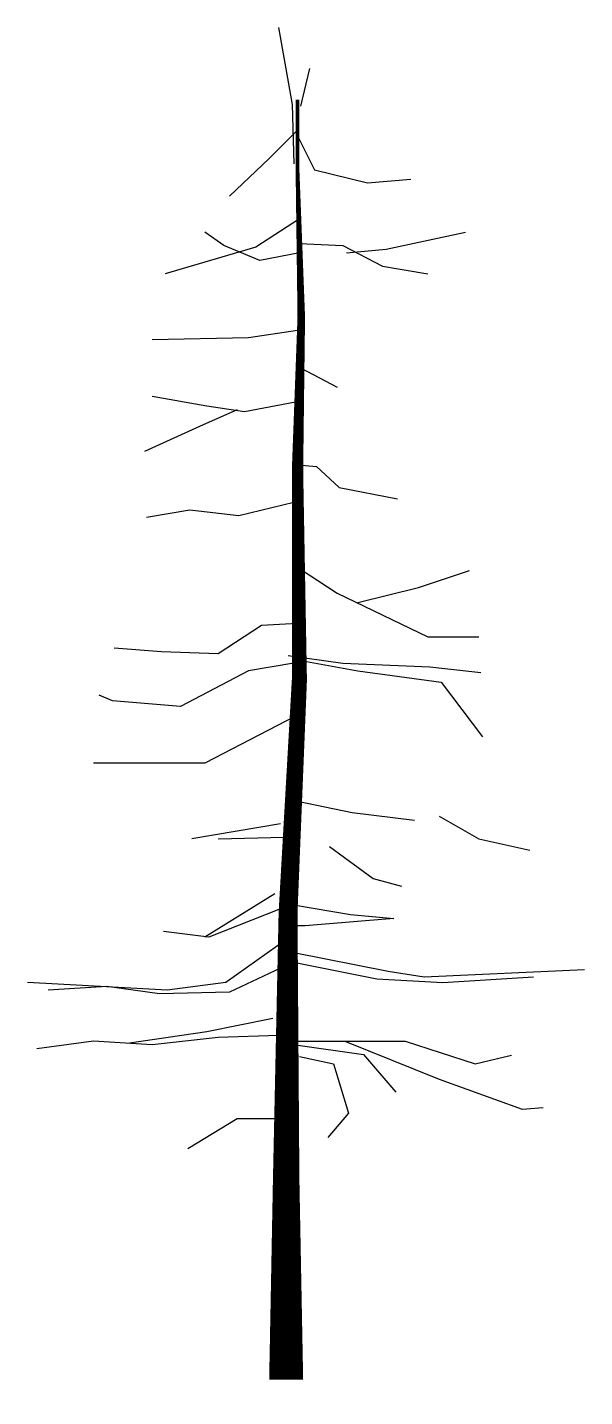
# Model space of a CAD drawing. Extents: x 20.62 to 24.16, y 11.86 to 20.55.
import ezdxf

# ---------------------------------------------------------------- set-up
doc = ezdxf.new("R2010")
doc.units = 0
doc.header["$LTSCALE"] = 25
doc.layers.get('0').update_dxf_attribs({"linetype": 'CONTINUOUS'})

msp = doc.modelspace()

# ---------------------------------------------------------------- linework, layer by layer
at = {"color": 0}
for p, q in [((22.2135, 20.5528), (22.2994, 20.063)), ((22.3546, 20.0533), (22.4126, 20.2915)), ((22.2994, 20.063), (22.3094, 19.6877)), ((22.3334, 19.9011), (22.1534, 19.7211)), ((22.3334, 19.8651), (22.4414, 19.6491)), ((22.1534, 19.7211), (21.9014, 19.4811)), ((22.4414, 19.6491), (22.7774, 19.5651)), ((22.7774, 19.5651), (23.0534, 19.5891)), ((22.3454, 19.3371), (22.0694, 19.1571)), ((21.8654, 19.1691), (21.7454, 19.2531)), ((22.8974, 19.1451), (23.4014, 19.2531)), ((22.0694, 19.1571), (21.4934, 18.9891)), ((22.0934, 19.0731), (21.8654, 19.1691)), ((22.3454, 19.1811), (22.6214, 19.1691)), ((22.6214, 19.1691), (22.8734, 19.0371)), ((22.6454, 19.1211), (22.8974, 19.1451)), ((22.3454, 19.1211), (22.0934, 19.0731)), ((22.8734, 19.0371), (23.1614, 18.9891)), ((22.3334, 18.6291), (22.0214, 18.5811)), ((22.0214, 18.5811), (21.4094, 18.5691)), ((22.3574, 18.3891), (22.5854, 18.2691)), ((21.7574, 18.1491), (21.4094, 18.2091)), ((22.3214, 18.1731), (21.9974, 18.1131)), ((21.9494, 18.1251), (21.7334, 18.0291)), ((21.9974, 18.1131), (21.7574, 18.1491)), ((21.7334, 18.0291), (21.3614, 17.8611)), ((22.3094, 17.7771), (22.4534, 17.7651)), ((22.4534, 17.7651), (22.5974, 17.6331)), ((22.5974, 17.6331), (22.9694, 17.5611)), ((21.6494, 17.4891), (21.3734, 17.4411)), ((21.9614, 17.4531), (21.6494, 17.4891)), ((22.3094, 17.5371), (21.9614, 17.4531)), ((22.3454, 17.1171), (22.5854, 16.9611)), ((23.1014, 16.9971), (23.4254, 17.1051)), ((22.5854, 16.9611), (23.1614, 16.6851)), ((22.7174, 16.9011), (23.1014, 16.9971)), ((22.1054, 16.7571), (21.8294, 16.5771)), ((22.3334, 16.7691), (22.1054, 16.7571)), ((21.4694, 16.5891), (21.1694, 16.6131)), ((23.1614, 16.6851), (23.4854, 16.6851)), ((21.8294, 16.5771), (21.4694, 16.5891)), ((22.3094, 16.5171), (22.0214, 16.4691)), ((22.2734, 16.5651), (22.6214, 16.5171)), ((22.3214, 16.5411), (22.7174, 16.4691)), ((22.6214, 16.5171), (23.1734, 16.4931)), ((22.0214, 16.4691), (21.5894, 16.2411)), ((22.7174, 16.4691), (23.2454, 16.3971)), ((23.1734, 16.4931), (23.4974, 16.4571)), ((23.2454, 16.3971), (23.5094, 16.0491)), ((21.1574, 16.2771), (21.0734, 16.3131)), ((21.5894, 16.2411), (21.1574, 16.2771)), ((22.3214, 16.1811), (21.7454, 15.8811)), ((21.7454, 15.8811), (21.0374, 15.8811)), ((22.3334, 15.6411), (22.6814, 15.5691)), ((22.6814, 15.5691), (23.0774, 15.5211)), ((22.2254, 15.4971), (21.6614, 15.4011)), ((23.2334, 15.5451), (23.4854, 15.4011)), ((21.8294, 15.4011), (22.2494, 15.4131)), ((23.4854, 15.4011), (23.8094, 15.3291)), ((22.5374, 15.3531), (22.8134, 15.1491)), ((22.8134, 15.1491), (22.9934, 15.1011)), ((22.1894, 15.0531), (21.7454, 14.7771)), ((22.2254, 14.9571), (21.7694, 14.7771)), ((22.3214, 14.9811), (22.6694, 14.9211)), ((22.9454, 14.8971), (22.3814, 14.8491)), ((22.6694, 14.9211), (22.9454, 14.8971)), ((21.7694, 14.7771), (21.4814, 14.8131)), ((22.3814, 14.8491), (22.2854, 14.8491)), ((22.2722, 14.7687), (21.8774, 14.4891)), ((22.2974, 14.6211), (22.8374, 14.5131)), ((22.3094, 14.6811), (22.9094, 14.5611)), ((22.2614, 14.5971), (21.9014, 14.4291)), ((22.9094, 14.5611), (23.1374, 14.5251)), ((23.1374, 14.5251), (24.1574, 14.5731)), ((23.2574, 14.4891), (23.8334, 14.5251)), ((21.5054, 14.4411), (20.6174, 14.4891)), ((21.1214, 14.4651), (20.7494, 14.4411)), ((21.4574, 14.4171), (21.1214, 14.4651)), ((21.9014, 14.4291), (21.4574, 14.4171)), ((21.8774, 14.4891), (21.5054, 14.4411)), ((22.8374, 14.5131), (23.2574, 14.4891)), ((22.1774, 14.2611), (21.7574, 14.1771)), ((21.7574, 14.1771), (21.2654, 14.1051)), ((21.0374, 14.1171), (20.6774, 14.0691)), ((21.4094, 14.0931), (21.0374, 14.1171)), ((21.8294, 14.1411), (21.4094, 14.0931)), ((22.2134, 14.1531), (21.8294, 14.1411)), ((22.2974, 14.1171), (23.0174, 14.1171)), ((22.3214, 14.0931), (22.7534, 14.0331)), ((22.6334, 14.1171), (23.2334, 13.8771)), ((23.0174, 14.1171), (23.4614, 13.9731)), ((22.3454, 14.0211), (22.5614, 13.9731)), ((22.7534, 14.0331), (22.9574, 13.7931)), ((23.4614, 13.9731), (23.6922, 14.0288)), ((22.5614, 13.9731), (22.6574, 13.6611)), ((23.2334, 13.8771), (23.7614, 13.6851)), ((22.6574, 13.6611), (22.5254, 13.5051)), ((23.7614, 13.6851), (23.8934, 13.6971)), ((21.9494, 13.6251), (21.6374, 13.4331)), ((22.2014, 13.6251), (21.9494, 13.6251))]:
    msp.add_line(p, q, dxfattribs=at)
msp.add_lwpolyline([(22.2614, 11.9691, 0.216, 0.168, 0), (22.2614, 13.2411, 0.168, 0.12, 0), (22.2734, 14.9331, 0.12, 0.096, 0), (22.3454, 16.4091, 0.096, 0.072, 0), (22.3334, 17.7411, 0.072, 0.048, 0), (22.3574, 18.7131, 0.048, 0.024, 0), (22.3334, 19.6491, 0.024, 0.024, 0), (22.3334, 20.0931, 0.024, 0.024, 0)], format="xyseb", dxfattribs=at)

doc.saveas('drawing.dxf')
